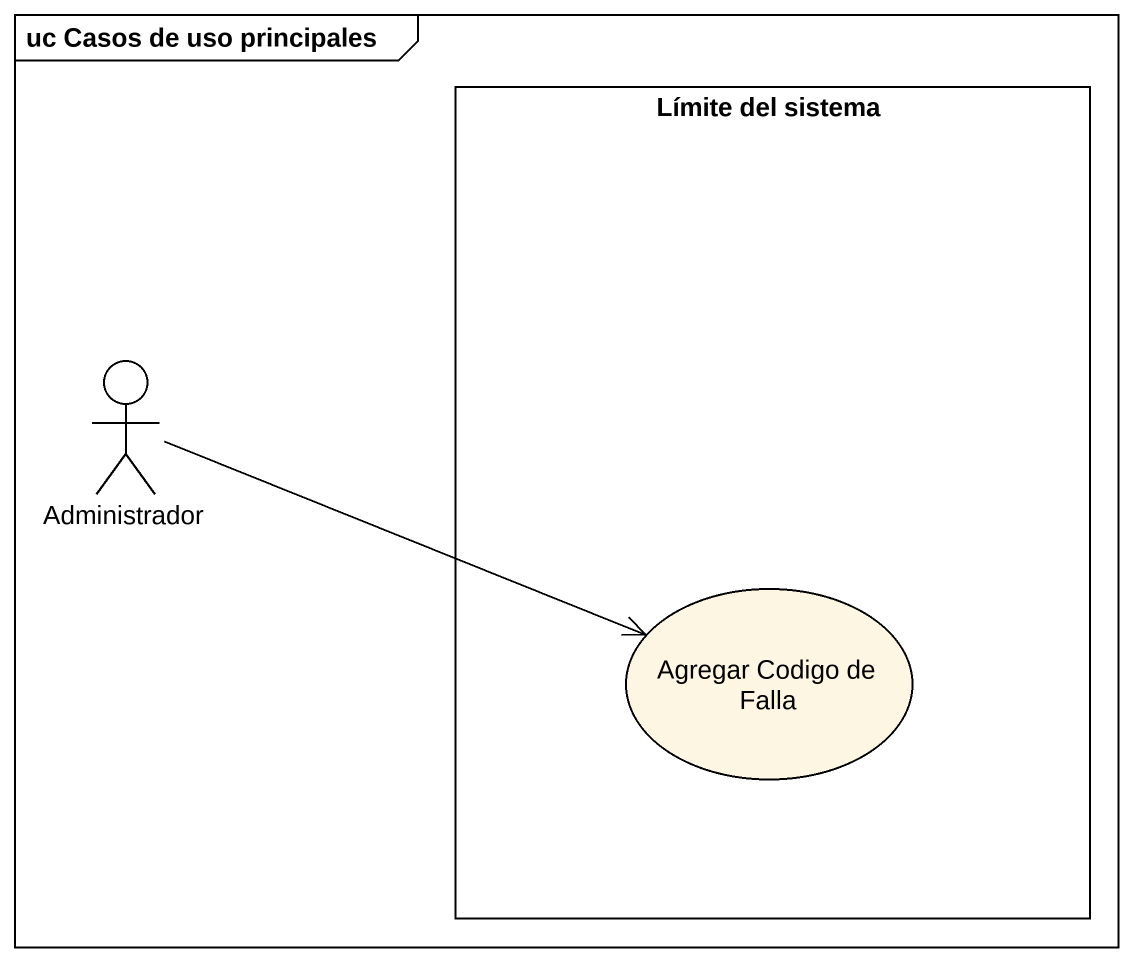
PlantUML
@startuml
mainframe uc Casos de uso principales
rectangle "Límite del sistema" as Límite_del_sistema {
  usecase "Agregar Codigo de Falla" as Agregar_Codigo_de_Falla
}
actor Administrador
Administrador -right-> Agregar_Codigo_de_Falla
@enduml
